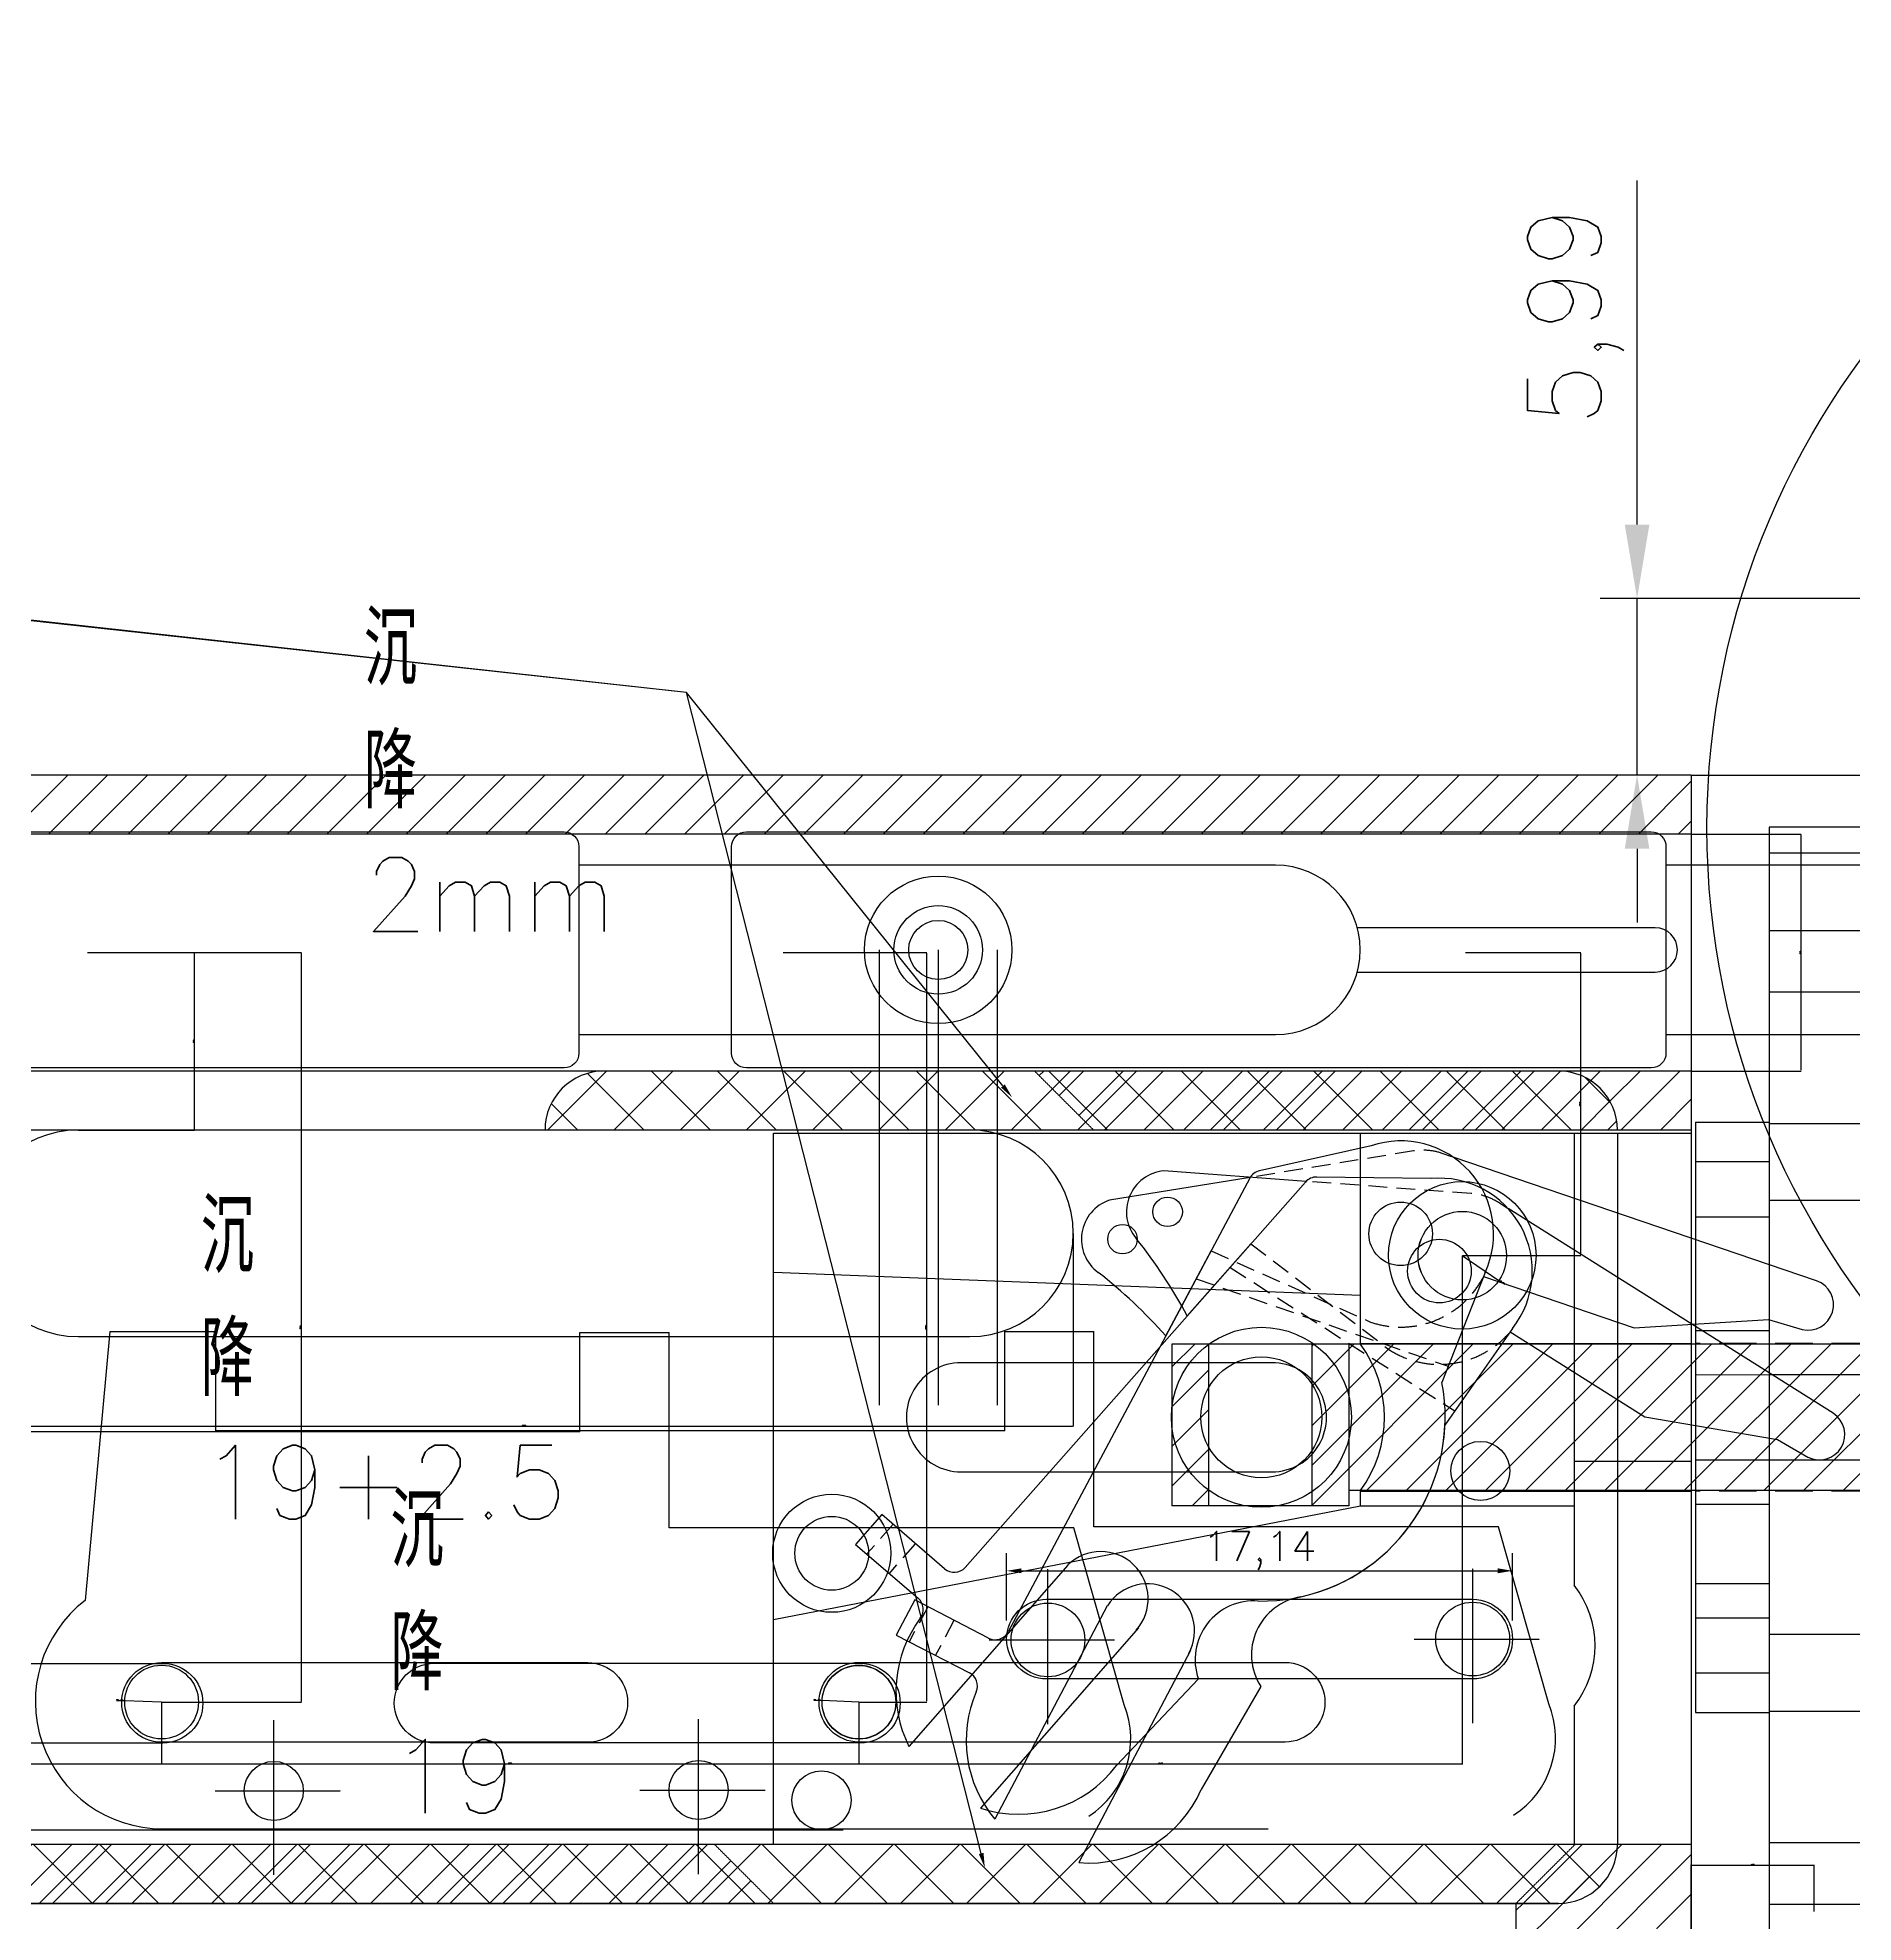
# Model space of a CAD drawing. Header units: millimetres. Extents: x -58888 to 139371, y -43158 to 38068.
# Drawn here: x -53948 to -47795, y 29976 to 36363 of the extents above; entities that cross this region are included whole.
import ezdxf
from ezdxf import colors
from ezdxf.entities.mleader import LeaderData, LeaderLine
from ezdxf.math import Vec2, Vec3

# ---------------------------------------------------------------- set-up
doc = ezdxf.new("R2010")
doc.units = ezdxf.units.MM
doc.linetypes.add('HIDDEN', pattern=[9.525, 6.35, -3.175])
doc.layers.add('图层2', color=108, linetype='Continuous')
doc.styles.get("Standard").update_dxf_attribs({"font": 'txt', "bigfont": 'gbcbig.shx'})
doc.dimstyles.new('ISO-25', dxfattribs={"dimtxt": 2.5, "dimasz": 2.5, "dimexe": 1.25, "dimexo": 0.625, "dimtad": 1, "dimtxsty": 'Standard', "dimcen": 2.5, "dimadec": 0, "dimazin": 0, "dimtfac": 1, "dimtmove": 0, "dimatfit": 3, "dimfxl": 1, "dimarcsym": 0})

# ---------------------------------------------------------------- blocks, each defined once
blk = doc.blocks.new('fghjkkk')
at = {"layer": '图层2', "color": 4, "linetype": 'ByBlock'}
blk.add_lwpolyline([(8494.25, -2299.241), (8463.586, -2299.241, -0.414214), (8463.086, -2298.741), (8463.086, -2291.741, -0.414214), (8463.586, -2291.241), (8494.25, -2291.241, -0.414214), (8494.75, -2291.741), (8494.75, -2298.741, -0.414214)], format="xyb", close=True, dxfattribs=at)
for points in [[(8494.75, -2298.111), (8518.362, -2298.111, 1), (8518.362, -2292.371), (8494.75, -2292.371)], [(8521.132, -2295.991), (8531.23, -2295.991, 1), (8531.23, -2294.491), (8521.132, -2294.491)]]:
    blk.add_lwpolyline(points, format="xyb", dxfattribs=at)
at = {"layer": '图层2', "color": 2, "linetype": 'ByBlock'}
for radius in [2.5, 1.5]:
    blk.add_circle((8470.086, -2295.241), radius, dxfattribs=at)
at = {"layer": '图层2', "color": 4, "linetype": 'ByBlock'}
blk.add_circle((8470.086, -2295.241), 1, dxfattribs=at)
blk = doc.blocks.new('fghghjjkk')
at = {"layer": '图层2', "color": 62, "linetype": 'ByBlock'}
for p, q in [((8560.061, -2418.698), (8555.235, -2418.4)), ((8578.013, -2426.347), (8566.92, -2419.542)), ((8556.089, -2423.305), (8558.218, -2420.836)), ((8567.034, -2423.718), (8571.633, -2426.538)), ((8571.633, -2426.538), (8576.135, -2427.26)), ((8576.135, -2427.26), (8577.171, -2427.841))]:
    blk.add_line(p, q, dxfattribs=at)
at = {"layer": '图层2', "color": 6, "linetype": 'ByBlock'}
for p, q in [((8564.292, -2418.553), (8560.421, -2418.547)), ((8560.041, -2418.72), (8548.666, -2431.914)), ((8567.117, -2423.596), (8564.863, -2426.907)), ((8545.821, -2430.158), (8544.938, -2431.181)), ((8547.965, -2431.97), (8545.821, -2430.158)), ((8544.938, -2431.181), (8547.08, -2432.977)), ((8552.138, -2431.797), (8546.827, -2438.005)), ((8554.557, -2433.89), (8549.275, -2440.067)), ((8556.61, -2435.603), (8553.874, -2438.565))]:
    blk.add_line(p, q, dxfattribs=at)
at = {"layer": '图层2', "color": 62, "linetype": 'HIDDEN', "ltscale": 0.1}
for p, q in [((8565.662, -2419.044), (8560.227, -2418.709)), ((8566.886, -2419.521), (8566.584, -2419.336)), ((8558.218, -2420.836), (8562.962, -2424.381))]:
    blk.add_line(p, q, dxfattribs=at)
at = {"layer": '图层2', "color": 6, "linetype": 'HIDDEN', "ltscale": 0.1}
for p, q in [((8557.518, -2421.647), (8565.196, -2426.418)), ((8546.199, -2430.484), (8545.317, -2431.508)), ((8546.957, -2431.137), (8546.074, -2432.161))]:
    blk.add_line(p, q, dxfattribs=at)
at = {"layer": '图层2', "color": 2, "linetype": 'ByBlock'}
for centre, radius in [((8555.379, -2419.787), 0.5), ((8564.614, -2421.686), 1.077)]:
    blk.add_circle(centre, radius, dxfattribs=at)
at = {"layer": '图层2', "color": 62, "linetype": 'ByBlock'}
blk.add_circle((8564.614, -2421.686), 1.077, dxfattribs=at)
at = {"layer": '图层2', "color": 1, "linetype": 'ByBlock'}
for radius in [3.05, 2.05]:
    blk.add_circle((8558.64, -2426.71), radius, dxfattribs=at)
at = {"layer": '图层2', "color": 62, "linetype": 'ByBlock'}
for centre, radius, start, end in [((8555.379, -2419.787), 1.394, 95.93714, 221.0475), ((8540.429, -2431.996), 17.91, 29.03047, 39.0965), ((8577.557, -2427.074), 0.859, 243.29403, 57.86281)]:
    blk.add_arc(centre, radius, start, end, dxfattribs=at)
at = {"layer": '图层2', "color": 6, "linetype": 'ByBlock'}
for centre, radius, start, end in [((8560.42, -2419.047), 0.5, 89.91043, 139.23352), ((8564.614, -2421.686), 3.149, 322.65855, 95.85389), ((8558.64, -2426.71), 6.227, 269.70362, 358.18974), ((8553.274, -2432.924), 1.6, 318.7621, 134.93353), ((8548.287, -2431.588), 0.5, 229.79699, 319.23352), ((8546.758, -2433.36), 0.5, 323.94766, 50.01121), ((8558.481, -2434.924), 1.991, 86.37023, 199.94645), ((8550.524, -2436.102), 4.158, 143.94766, 207.2472), ((8550.524, -2436.102), 4.158, 252.51304, 323.6742)]:
    blk.add_arc(centre, radius, start, end, dxfattribs=at)
at = {"layer": '图层2', "color": 62, "linetype": 'HIDDEN', "ltscale": 0.1}
for centre, radius, start, end in [((8565.539, -2421.041), 2, 58.47416, 86.46584), ((8564.614, -2421.686), 3.161, 238.49102, 319.99206)]:
    blk.add_arc(centre, radius, start, end, dxfattribs=at)
blk = doc.blocks.new('hhhhhgg')
at = {"layer": '图层2', "linetype": 'ByBlock'}
h = blk.add_hatch(dxfattribs=at)
h.set_pattern_fill('ANSI31', color=4, scale=0.3)
h.set_pattern_definition([(45, (7156.9674, -1437.8608), (-0.6735192, 0.6735192), [])])
h.paths.add_polyline_path([(8525.809, -2415.692), (8524.559, -2415.692), (8524.559, -2418.172), (8525.809, -2418.172)])
h.paths.add_polyline_path([(8530.559, -2415.692), (8529.308, -2415.692), (8529.308, -2418.172), (8530.559, -2418.172)])
h.paths.add_polyline_path([(8525.809, -2418.172), (8524.559, -2418.172), (8524.559, -2421.172), (8525.809, -2421.172)])
h.paths.add_polyline_path([(8530.559, -2418.172), (8529.308, -2418.172), (8529.308, -2421.172), (8530.559, -2421.172)])
h.paths.add_polyline_path([(8550.803, -2418.172), (8530.559, -2418.172), (8530.559, -2420.652), (8550.803, -2420.652)])
h.paths.add_polyline_path([(8550.803, -2415.692), (8530.559, -2415.692), (8530.559, -2418.172), (8550.803, -2418.172)])
h.paths.add_polyline_path([(8551.303, -2416.192), (8550.803, -2415.692), (8550.803, -2418.172), (8551.303, -2418.172)])
h.paths.add_polyline_path([(8551.303, -2418.172), (8550.803, -2418.172), (8550.803, -2420.652), (8551.303, -2420.152)])
at = {"layer": '图层2', "color": 6, "linetype": 'ByBlock'}
for p, q in [((8550.803, -2415.692), (8524.559, -2415.692)), ((8524.559, -2415.692), (8524.559, -2421.172)), ((8530.559, -2415.692), (8530.559, -2421.172)), ((8550.803, -2415.692), (8551.303, -2416.192)), ((8550.803, -2415.692), (8550.803, -2420.652)), ((8551.303, -2416.192), (8551.303, -2420.152)), ((8550.803, -2420.652), (8551.303, -2420.152)), ((8550.803, -2420.652), (8530.559, -2420.652)), ((8530.559, -2421.172), (8524.559, -2421.172))]:
    blk.add_line(p, q, dxfattribs=at)
at = {"layer": '图层2', "color": 1, "linetype": 'ByBlock'}
for p, q in [((8525.809, -2421.172), (8525.809, -2415.692)), ((8529.308, -2421.172), (8529.308, -2415.692))]:
    blk.add_line(p, q, dxfattribs=at)
blk = doc.blocks.new('bfgjkkj')
at = {"layer": '图层2', "color": 2, "linetype": 'ByBlock'}
blk.add_blockref('fghjkkk', (41.453, -163.072), dxfattribs=at)
blk = doc.blocks.new('hfhtyyjj')
at = {"layer": '图层2', "color": 1, "linetype": 'ByBlock'}
for p, q in [((8588.435, -2383.98), (8584.433, -2383.98)), ((8584.433, -2383.98), (8584.433, -2423.98)), ((8588.435, -2383.98), (8588.435, -2423.98)), ((8594.933, -2383.98), (8590.935, -2383.98)), ((8590.935, -2383.98), (8590.935, -2423.98)), ((8594.933, -2383.98), (8594.933, -2423.98)), ((8584.433, -2384.85), (8588.435, -2384.85)), ((8588.431, -2385.921), (8590.935, -2385.921)), ((8584.433, -2387.484), (8588.435, -2387.484)), ((8584.433, -2389.567), (8588.435, -2389.567)), ((8581.933, -2393.98), (8581.933, -2413.98)), ((8581.933, -2393.98), (8584.433, -2393.98)), ((8584.433, -2394.024), (8588.435, -2394.024)), ((8581.933, -2395.317), (8584.433, -2395.317)), ((8594.933, -2395.98), (8595.433, -2396.48)), ((8594.933, -2395.98), (8594.933, -2395.98)), ((8584.433, -2396.626), (8588.435, -2396.626)), ((8595.433, -2396.48), (8595.433, -2411.48)), ((8581.933, -2397.183), (8584.433, -2397.183)), ((8581.933, -2401.038), (8584.433, -2401.038)), ((8581.933, -2402.534), (8584.433, -2402.537)), ((8584.433, -2402.536), (8588.435, -2402.536)), ((8581.933, -2405.427), (8584.433, -2405.424)), ((8584.433, -2405.424), (8588.435, -2405.424)), ((8581.933, -2406.923), (8584.433, -2406.923)), ((8581.933, -2409.618), (8584.433, -2409.618)), ((8581.933, -2410.778), (8584.433, -2410.778)), ((8584.433, -2411.335), (8588.435, -2411.335)), ((8594.933, -2411.98), (8595.433, -2411.48)), ((8594.933, -2411.98), (8594.933, -2411.98)), ((8581.933, -2412.643), (8584.433, -2412.643)), ((8581.933, -2413.98), (8584.433, -2413.98)), ((8584.433, -2413.936), (8588.435, -2413.936)), ((8584.433, -2418.393), (8588.435, -2418.393)), ((8584.433, -2420.477), (8588.435, -2420.477)), ((8588.431, -2422.04), (8590.935, -2422.04)), ((8584.433, -2423.111), (8588.435, -2423.111)), ((8588.435, -2423.98), (8584.433, -2423.98)), ((8594.933, -2423.98), (8590.935, -2423.98))]:
    blk.add_line(p, q, dxfattribs=at)
at = {"layer": '图层2', "color": 3, "linetype": 'HIDDEN', "ltscale": 0.2}
for p, q in [((8595.433, -2401.48), (8581.933, -2401.48)), ((8595.433, -2406.48), (8581.933, -2406.48))]:
    blk.add_line(p, q, dxfattribs=at)
blk = doc.blocks.new('*D117')
at = {"layer": 'Defpoints', "color": 0, "linetype": 'ByBlock'}
for p in [(-47927.2, 30169.5), (-47927.2, 30011.9), (-48344.2, 29588.6)]:
    blk.add_point(p, dxfattribs=at)
at = {"layer": '图层2', "color": 0, "linetype": 'ByBlock', "lineweight": -2}
for p, q in [((-48344.2, 29589.2), (-48344.2, 30170.8)), ((-48341.7, 30169.5), (-47929.7, 30169.5)), ((-47927.2, 30012.6), (-47927.2, 30170.8))]:
    blk.add_line(p, q, dxfattribs=at)
at = {"layer": '图层2', "color": 0, "linetype": 'ByBlock'}
for points in [[(-48341.7, 30170), (-48341.7, 30169.1), (-48344.2, 30169.5)], [(-47929.7, 30170), (-47929.7, 30169.1), (-47927.2, 30169.5)]]:
    blk.add_solid(points, dxfattribs=at)
at = {"layer": '图层2', "color": 0, "linetype": 'ByBlock', "insert": (-48135.7, 30171.6), "char_height": 2.5, "attachment_point": 5}
blk.add_mtext('417,02', dxfattribs=at)
blk = doc.blocks.new('*D126')
at = {"layer": 'Defpoints', "color": 0, "linetype": 'ByBlock'}
for p in [(-54160.9, 32311), (-50438.6, 32311), (-50438.6, 31657.5)]:
    blk.add_point(p, dxfattribs=at)
at = {"layer": '图层2', "color": 0, "linetype": 'ByBlock', "lineweight": -2}
for p, q in [((-54160.9, 32310.4), (-54160.9, 31656.3)), ((-50438.6, 32310.4), (-50438.6, 31656.3)), ((-54158.4, 31657.5), (-50441.1, 31657.5))]:
    blk.add_line(p, q, dxfattribs=at)
at = {"layer": '图层2', "color": 0, "linetype": 'ByBlock'}
for points in [[(-54158.4, 31657.9), (-54158.4, 31657.1), (-54160.9, 31657.5)], [(-50441.1, 31657.9), (-50441.1, 31657.1), (-50438.6, 31657.5)]]:
    blk.add_solid(points, dxfattribs=at)
at = {"layer": '图层2', "color": 0, "linetype": 'ByBlock', "insert": (-52299.7, 31659.6), "char_height": 2.5, "attachment_point": 5}
blk.add_mtext('3722,32', dxfattribs=at)
blk = doc.blocks.new('*D128')
at = {"layer": 'Defpoints', "color": 0, "linetype": 'ByBlock'}
for p in [(-48344.2, 33664), (-48344.2, 32861), (-47973.1, 32861)]:
    blk.add_point(p, dxfattribs=at)
at = {"layer": '图层2', "color": 0, "linetype": 'ByBlock', "lineweight": -2}
for p, q in [((-48343.6, 33664), (-47971.9, 33664)), ((-47973.1, 33661.5), (-47973.1, 32863.5)), ((-48343.6, 32861), (-47971.9, 32861))]:
    blk.add_line(p, q, dxfattribs=at)
at = {"layer": '图层2', "color": 0, "linetype": 'ByBlock'}
for points in [[(-47973.5, 33661.5), (-47972.7, 33661.5), (-47973.1, 33664)], [(-47973.5, 32863.5), (-47972.7, 32863.5), (-47973.1, 32861)]]:
    blk.add_solid(points, dxfattribs=at)
at = {"layer": '图层2', "color": 0, "linetype": 'ByBlock', "insert": (-47975, 33262.5), "char_height": 2.5, "attachment_point": 5, "rotation": 90}
blk.add_mtext('%%C8.03', dxfattribs=at)
blk = doc.blocks.new('*D131')
at = {"layer": 'Defpoints', "color": 0, "linetype": 'ByBlock'}
for p in [(-53780, 33262.5), (-53810.9, 32661), (-53417.5, 32661)]:
    blk.add_point(p, dxfattribs=at)
at = {"layer": '图层2', "color": 0, "linetype": 'ByBlock', "lineweight": -2}
for p, q in [((-53779.3, 33262.5), (-53416.3, 33262.5)), ((-53417.5, 33260), (-53417.5, 32663.5)), ((-53810.3, 32661), (-53416.3, 32661))]:
    blk.add_line(p, q, dxfattribs=at)
at = {"layer": '图层2', "color": 0, "linetype": 'ByBlock'}
for points in [[(-53418, 33260), (-53417.1, 33260), (-53417.5, 33262.5)], [(-53418, 32663.5), (-53417.1, 32663.5), (-53417.5, 32661)]]:
    blk.add_solid(points, dxfattribs=at)
at = {"layer": '图层2', "color": 0, "linetype": 'ByBlock', "insert": (-53419.6, 32961.7), "char_height": 2.5, "attachment_point": 5, "rotation": 90}
blk.add_mtext('601,5', dxfattribs=at)
blk = doc.blocks.new('*D106')
at = {"layer": 'Defpoints', "color": 0, "linetype": 'ByBlock'}
for p in [(-53780, 33262.5), (-53528.1, 30722.4), (-53055.5, 30722.4)]:
    blk.add_point(p, dxfattribs=at)
at = {"layer": '图层2', "color": 0, "linetype": 'ByBlock', "lineweight": -2}
for p, q in [((-53779.3, 33262.5), (-53054.2, 33262.5)), ((-53055.5, 33260), (-53055.5, 30724.9)), ((-53527.5, 30722.4), (-53054.2, 30722.4))]:
    blk.add_line(p, q, dxfattribs=at)
at = {"layer": '图层2', "color": 0, "linetype": 'ByBlock'}
for points in [[(-53055.9, 33260), (-53055.1, 33260), (-53055.5, 33262.5)], [(-53055.9, 30724.9), (-53055.1, 30724.9), (-53055.5, 30722.4)]]:
    blk.add_solid(points, dxfattribs=at)
at = {"layer": '图层2', "color": 0, "linetype": 'ByBlock', "insert": (-53057.6, 31992.4), "char_height": 2.5, "attachment_point": 5, "rotation": 90}
blk.add_mtext('2540,1', dxfattribs=at)
blk = doc.blocks.new('*D107')
at = {"layer": 'Defpoints', "color": 0, "linetype": 'ByBlock'}
for p in [(-51422.4, 33262.5), (-51164.8, 30722.7), (-50935.3, 30722.7)]:
    blk.add_point(p, dxfattribs=at)
at = {"layer": '图层2', "color": 0, "linetype": 'ByBlock', "lineweight": -2}
for p, q in [((-51421.8, 33262.5), (-50934.1, 33262.5)), ((-50935.3, 33260), (-50935.3, 30725.2)), ((-51164.2, 30722.7), (-50934.1, 30722.7))]:
    blk.add_line(p, q, dxfattribs=at)
at = {"layer": '图层2', "color": 0, "linetype": 'ByBlock'}
for points in [[(-50935.7, 33260), (-50934.9, 33260), (-50935.3, 33262.5)], [(-50935.7, 30725.2), (-50934.9, 30725.2), (-50935.3, 30722.7)]]:
    blk.add_solid(points, dxfattribs=at)
at = {"layer": '图层2', "color": 0, "linetype": 'ByBlock', "insert": (-50937.4, 31992.6), "char_height": 2.5, "attachment_point": 5, "rotation": 90}
blk.add_mtext('2539,76', dxfattribs=at)
blk = doc.blocks.new('*D132')
at = {"layer": 'Defpoints', "color": 0, "linetype": 'ByBlock'}
for p in [(-53528.1, 30722.4), (-56344.1, 30681), (-53528.1, 30512.7)]:
    blk.add_point(p, dxfattribs=at)
at = {"layer": '图层2', "color": 0, "linetype": 'ByBlock', "lineweight": -2}
for p, q in [((-53528.1, 30721.8), (-53528.1, 30511.4)), ((-56344.1, 30680.4), (-56344.1, 30511.4)), ((-56341.6, 30512.7), (-53530.6, 30512.7))]:
    blk.add_line(p, q, dxfattribs=at)
at = {"layer": '图层2', "color": 0, "linetype": 'ByBlock'}
for points in [[(-56341.6, 30513.1), (-56341.6, 30512.3), (-56344.1, 30512.7)], [(-53530.6, 30513.1), (-53530.6, 30512.3), (-53528.1, 30512.7)]]:
    blk.add_solid(points, dxfattribs=at)
at = {"layer": '图层2', "color": 0, "linetype": 'ByBlock', "insert": (-54936.1, 30514.8), "char_height": 2.5, "attachment_point": 5}
blk.add_mtext('2816,01', dxfattribs=at)
blk = doc.blocks.new('*D108')
at = {"layer": 'Defpoints', "color": 0, "linetype": 'ByBlock'}
for p in [(-53528.1, 30722.4), (-51164.8, 30722.7), (-51164.8, 30512.7)]:
    blk.add_point(p, dxfattribs=at)
at = {"layer": '图层2', "color": 0, "linetype": 'ByBlock', "lineweight": -2}
for p, q in [((-53528.1, 30721.8), (-53528.1, 30511.4)), ((-51164.8, 30722.1), (-51164.8, 30511.4)), ((-53525.6, 30512.7), (-51167.3, 30512.7))]:
    blk.add_line(p, q, dxfattribs=at)
at = {"layer": '图层2', "color": 0, "linetype": 'ByBlock'}
for points in [[(-53525.6, 30513.1), (-53525.6, 30512.3), (-53528.1, 30512.7)], [(-51167.3, 30513.1), (-51167.3, 30512.3), (-51164.8, 30512.7)]]:
    blk.add_solid(points, dxfattribs=at)
at = {"layer": '图层2', "color": 0, "linetype": 'ByBlock', "insert": (-52346.5, 30514.8), "char_height": 2.5, "attachment_point": 5}
blk.add_mtext('2363,3', dxfattribs=at)
blk = doc.blocks.new('*D109')
at = {"layer": 'Defpoints', "color": 0, "linetype": 'ByBlock'}
for p in [(-49109.6, 33262.5), (-49120.1, 32235.3), (-48719.3, 32235.3)]:
    blk.add_point(p, dxfattribs=at)
at = {"layer": '图层2', "color": 0, "linetype": 'ByBlock', "lineweight": -2}
for p, q in [((-49109, 33262.5), (-48718, 33262.5)), ((-48719.3, 33260), (-48719.3, 32237.8)), ((-49119.4, 32235.3), (-48718, 32235.3))]:
    blk.add_line(p, q, dxfattribs=at)
at = {"layer": '图层2', "color": 0, "linetype": 'ByBlock'}
for points in [[(-48719.7, 33260), (-48718.9, 33260), (-48719.3, 33262.5)], [(-48719.7, 32237.8), (-48718.9, 32237.8), (-48719.3, 32235.3)]]:
    blk.add_solid(points, dxfattribs=at)
at = {"layer": '图层2', "color": 0, "linetype": 'ByBlock', "insert": (-48721.4, 32748.9), "char_height": 2.5, "attachment_point": 5, "rotation": 90}
blk.add_mtext('1027,18', dxfattribs=at)
blk = doc.blocks.new('*D110')
at = {"layer": 'Defpoints', "color": 0, "linetype": 'ByBlock'}
for p in [(-49120.1, 32235.3), (-51164.8, 30722.7), (-49120.1, 30512.7)]:
    blk.add_point(p, dxfattribs=at)
at = {"layer": '图层2', "color": 0, "linetype": 'ByBlock', "lineweight": -2}
for p, q in [((-49120.1, 32234.7), (-49120.1, 30511.4)), ((-51164.8, 30722.1), (-51164.8, 30511.4)), ((-51162.3, 30512.7), (-49122.6, 30512.7))]:
    blk.add_line(p, q, dxfattribs=at)
at = {"layer": '图层2', "color": 0, "linetype": 'ByBlock'}
for points in [[(-51162.3, 30513.1), (-51162.3, 30512.3), (-51164.8, 30512.7)], [(-49122.6, 30513.1), (-49122.6, 30512.3), (-49120.1, 30512.7)]]:
    blk.add_solid(points, dxfattribs=at)
at = {"layer": '图层2', "color": 0, "linetype": 'ByBlock', "insert": (-50142.4, 30514.8), "char_height": 2.5, "attachment_point": 5}
blk.add_mtext('2044,78', dxfattribs=at)
blk = doc.blocks.new('*D111')
at = {"layer": 'Defpoints', "color": 0, "linetype": 'ByBlock'}
for p in [(-51289.7, 30727.5), (-51164.8, 30722.7)]:
    blk.add_point(p, dxfattribs=at)
at = {"layer": '图层2', "color": 0, "linetype": 'ByBlock', "lineweight": -2}
for p, q in [((-51317.1, 30728.6), (-51292.2, 30727.6)), ((-51164.8, 30722.7), (-51289.7, 30727.5))]:
    blk.add_line(p, q, dxfattribs=at)
at = {"layer": '图层2', "color": 0, "linetype": 'ByBlock'}
blk.add_solid([(-51292.2, 30728), (-51292.3, 30727.2), (-51289.7, 30727.5)], dxfattribs=at)
at = {"layer": '图层2', "color": 0, "linetype": 'ByBlock', "insert": (-51305.9, 30730.2), "char_height": 2.5, "attachment_point": 5, "rotation": 357.79398}
blk.add_mtext('%%C2.5 深度6mm', dxfattribs=at)
blk = doc.blocks.new('*D112')
at = {"layer": 'Defpoints', "color": 0, "linetype": 'ByBlock'}
for p in [(-53653, 30727.2), (-53528.1, 30722.4)]:
    blk.add_point(p, dxfattribs=at)
at = {"layer": '图层2', "color": 0, "linetype": 'ByBlock', "lineweight": -2}
for p, q in [((-53680.4, 30728.3), (-53655.5, 30727.3)), ((-53528.1, 30722.4), (-53653, 30727.2))]:
    blk.add_line(p, q, dxfattribs=at)
at = {"layer": '图层2', "color": 0, "linetype": 'ByBlock'}
blk.add_solid([(-53655.5, 30727.7), (-53655.6, 30726.9), (-53653, 30727.2)], dxfattribs=at)
at = {"layer": '图层2', "color": 0, "linetype": 'ByBlock', "insert": (-53669.1, 30729.8), "char_height": 2.5, "attachment_point": 5, "rotation": 357.79398}
blk.add_mtext('%%C2.5 深度6mm', dxfattribs=at)
blk = doc.blocks.new('*D113')
at = {"layer": 'Defpoints', "color": 0, "linetype": 'ByBlock'}
for p in [(-49120.1, 32235.3), (-48995.7, 32151.4)]:
    blk.add_point(p, dxfattribs=at)
at = {"layer": '图层2', "color": 0, "linetype": 'ByBlock', "lineweight": -2}
for p, q in [((-49120.1, 32235.3), (-48995.7, 32151.4)), ((-48975.8, 32137.9), (-48993.7, 32150))]:
    blk.add_line(p, q, dxfattribs=at)
at = {"layer": '图层2', "color": 0, "linetype": 'ByBlock'}
blk.add_solid([(-48993.4, 32150.3), (-48993.9, 32149.6), (-48995.7, 32151.4)], dxfattribs=at)
at = {"layer": '图层2', "color": 0, "linetype": 'ByBlock', "insert": (-48982.6, 32144.8), "char_height": 2.5, "attachment_point": 5, "rotation": 325.98231}
blk.add_mtext('M3 沉降6mm', dxfattribs=at)
blk = doc.blocks.new('*D1')
at = {"layer": 'Defpoints', "color": 0, "linetype": 'ByBlock', "transparency": 16777216}
for p in [(2428.564, -714.424), (2411.42, -716.738), (2428.564, -716.738)]:
    blk.add_point(p, dxfattribs=at)
at = {"layer": '图层2', "color": 0, "linetype": 'ByBlock', "lineweight": -2, "transparency": 16777216}
for p, q in [((2411.42, -716.113), (2411.42, -713.824)), ((2428.564, -716.113), (2428.564, -713.824)), ((2411.92, -714.424), (2428.064, -714.424))]:
    blk.add_line(p, q, dxfattribs=at)
at = {"layer": '图层2', "color": 0, "linetype": 'ByBlock', "transparency": 16777216}
for points in [[(2411.92, -714.341), (2411.92, -714.507), (2411.42, -714.424)], [(2428.064, -714.341), (2428.064, -714.507), (2428.564, -714.424)]]:
    blk.add_solid(points, dxfattribs=at)
at = {"layer": '图层2', "color": 0, "linetype": 'ByBlock', "transparency": 16777216, "insert": (2419.992, -713.741), "char_height": 1, "attachment_point": 5}
blk.add_mtext('17,14', dxfattribs=at)
blk = doc.blocks.new('*D114')
at = {"layer": 'Defpoints', "color": 0, "linetype": 'ByBlock'}
for p in [(-48344.2, 33864), (-48344.2, 29588.6), (-47649.4, 29588.6)]:
    blk.add_point(p, dxfattribs=at)
at = {"layer": '图层2', "color": 0, "linetype": 'ByBlock', "lineweight": -2}
for p, q in [((-48343.6, 33864), (-47648.1, 33864)), ((-47649.4, 33861.5), (-47649.4, 29591.1)), ((-48343.6, 29588.6), (-47648.1, 29588.6))]:
    blk.add_line(p, q, dxfattribs=at)
at = {"layer": '图层2', "color": 0, "linetype": 'ByBlock'}
for points in [[(-47649.8, 33861.5), (-47649, 33861.5), (-47649.4, 33864)], [(-47649.8, 29591.1), (-47649, 29591.1), (-47649.4, 29588.6)]]:
    blk.add_solid(points, dxfattribs=at)
at = {"layer": '图层2', "color": 0, "linetype": 'ByBlock', "insert": (-47651.5, 31726.3), "char_height": 2.5, "attachment_point": 5, "rotation": 90}
blk.add_mtext('4275,42', dxfattribs=at)
blk = doc.blocks.new('dfhghghggg')
at = {"layer": '图层2', "color": 2, "linetype": 'ByBlock'}
for p, q in [((2423.408, -706.741), (2423.408, -699.595)), ((2430.653, -699.595), (2430.653, -714.912)), ((2432.119, -699.595), (2432.119, -723.707)), ((2423.408, -705.095), (2403.521, -704.314)), ((2420.408, -707.371), (2409.874, -707.371)), ((2420.408, -707.371), (2420.407, -707.371)), ((2420.407, -707.371), (2420.407, -707.371)), ((2434.619, -710.724), (2430.653, -710.724)), ((2423.408, -712.221), (2423.408, -711.701)), ((2403.521, -716.072), (2423.408, -712.221)), ((2423.408, -712.221), (2430.653, -712.221)), ((2430.653, -719.008), (2430.653, -723.697))]:
    blk.add_line(p, q, dxfattribs=at)
at = {"layer": '图层2', "color": 1, "linetype": 'ByBlock'}
for p, q in [((2423.408, -706.722), (2434.619, -706.722)), ((2423.408, -711.722), (2434.619, -711.722))]:
    blk.add_line(p, q, dxfattribs=at)
at = {"layer": '图层2', "color": 2, "linetype": 'ByBlock'}
blk.add_lwpolyline([(2403.521, -699.595), (2434.619, -699.595), (2434.619, -723.697), (2403.521, -723.697)], close=True, dxfattribs=at)
for points in [[(2420.407, -707.371), (2409.874, -707.371, 1.000318), (2409.876, -711.071), (2420.408, -711.071, 1.000318)], [(2412.77, -718.088, -1), (2412.77, -715.388), (2427.214, -715.388, -1), (2427.214, -718.088)]]:
    blk.add_lwpolyline(points, format="xyb", close=True, dxfattribs=at)
blk.add_circle((2426.861, -703.734), 2.5, dxfattribs=at)
at = {"layer": '图层2', "color": 1, "linetype": 'ByBlock'}
for centre, radius in [((2426.861, -703.744), 1.5), ((2427.475, -711.038), 1), ((2406.413, -718.88), 1.25), ((2405.145, -722.201), 1)]:
    blk.add_circle(centre, radius, dxfattribs=at)
at = {"layer": '图层2', "color": 6, "linetype": 'ByBlock'}
for radius in [2, 1.25]:
    blk.add_circle((2405.491, -713.831), radius, dxfattribs=at)
at = {"layer": '图层2', "color": 2, "linetype": 'ByBlock'}
for centre, radius, start, end in [((2420.053, -709.221), 4.172, 323.52837, 36.47163), ((2428.056, -716.96), 3.307, 321.74352, 38.25648)]:
    blk.add_arc(centre, radius, start, end, dxfattribs=at)
at = {"layer": '图层2', "color": 6, "linetype": 'ByBlock'}
dim = blk.add_linear_dim(base=(2428.564, -714.424), p1=(2411.42, -716.738), p2=(2428.564, -716.738), dimstyle='ISO-25', dxfattribs=at)
dim.commit()
dim.dimension.update_dxf_attribs({"geometry": '*D1', "text_midpoint": (2419.992, -713.741)})

msp = doc.modelspace()

# ---------------------------------------------------------------- hatches: boundary and pattern name
at = {"layer": '图层2', "linetype": 'ByBlock'}
h = msp.add_hatch(dxfattribs=at)
h.set_pattern_fill('ANSI37', color=62, scale=50)
h.set_pattern_definition([(45, (-269939.84, 88389.9), (-112.2532, 112.2532), []), (135, (-269939.84, 88389.9), (-112.2532, -112.2532), [])])
h.paths.add_polyline_path([(-55794.149, 31960.98), (-55894.149, 31960.98), (-55894.149, 31563.98), (-55794.149, 31563.98)], flags=17)
h.paths.add_polyline_path([(-55242.253, 31960.98), (-55794.149, 31960.98), (-55794.149, 31563.98), (-55894.149, 31563.98), (-55894.149, 30240.008, 0.17876466), (-55846.136, 30110.008), (-54414.149, 30110.008), (-54344.149, 30040.008), (-51454.055, 30040.008), (-51654.055, 30240.008), (-55357.309, 30240.008, -0.41421356), (-55694.149, 30576.848), (-55694.149, 31141.172, -0.43908243), (-55420.284, 31392.908, 0.4310378), (-55242.253, 31561.054)])
h.paths.add_polyline_path([(-55307.237, 31561.054, -1), (-55514.109, 31561.054, -1)], flags=16)
h.paths.add_polyline_path([(-48737.961, 30240.008), (-51654.055, 30240.008), (-51454.055, 30040.008), (-48937.961, 30040.008)])
h.paths.add_polyline_path([(-48594.199, 30240.008), (-48737.961, 30240.008), (-48937.961, 30040.008), (-48794.199, 30040.008, 0.41421356)])
h.paths.add_polyline_path([(-48794.199, 32860.98), (-50569.627, 32860.98), (-50369.627, 32660.98), (-48594.199, 32660.98, 0.41421356)])
h.paths.add_polyline_path([(-50569.627, 32860.98), (-52028.666, 32860.98, 0.41421356), (-52228.666, 32660.98), (-50788.559, 32660.98), (-50369.627, 32660.98)])

# ---------------------------------------------------------------- linework, layer by layer
msp.add_circle((-45612.643, 33684.684), 2678.017)
at = {"layer": '图层2', "color": 6, "linetype": 'ByBlock'}
for p, q in [((-48527.642, 34712.48), (-48527.642, 35879.147)), ((-47026.699, 34462.48), (-48652.642, 34462.48)), ((-48527.642, 33863.98), (-48527.642, 34462.48)), ((-48406.699, 33863.98), (-48652.642, 33863.98)), ((-48527.642, 33613.98), (-48527.642, 33363.98))]:
    msp.add_line(p, q, dxfattribs=at)
at = {"layer": '图层2', "color": 2, "linetype": 'ByBlock'}
for p, q in [((-48344.199, 33863.98), (-56344.149, 33863.98)), ((-48344.199, 33863.98), (-48344.199, 29588.558)), ((-51096.107, 33271.502), (-51096.107, 31728.558)), ((-50896.107, 33271.502), (-50896.107, 31728.558)), ((-50696.107, 33271.502), (-50696.107, 31728.558)), ((-48344.199, 32660.98), (-56344.149, 32660.98)), ((-50772.479, 32660.98), (-50772.479, 32660.98)), ((-48344.199, 30240.008), (-55357.309, 30240.008))]:
    msp.add_line(p, q, dxfattribs=at)
at = {"layer": '图层2', "color": 4, "linetype": 'ByBlock'}
for p, q in [((-54045.734, 33663.98), (-53845.734, 33863.98)), ((-53911.03, 33663.98), (-53711.03, 33863.98)), ((-53776.327, 33663.98), (-53576.327, 33863.98)), ((-53641.623, 33663.98), (-53441.623, 33863.98)), ((-53506.919, 33663.98), (-53306.919, 33863.98)), ((-53372.215, 33663.98), (-53172.215, 33863.98)), ((-53237.511, 33663.98), (-53037.511, 33863.98)), ((-53102.807, 33663.98), (-52902.807, 33863.98)), ((-52968.104, 33663.98), (-52768.104, 33863.98)), ((-52833.4, 33663.98), (-52633.4, 33863.98)), ((-52698.696, 33663.98), (-52498.696, 33863.98)), ((-52563.992, 33663.98), (-52363.992, 33863.98)), ((-52429.288, 33663.98), (-52229.288, 33863.98)), ((-52294.584, 33663.98), (-52094.584, 33863.98)), ((-52159.881, 33663.98), (-51959.881, 33863.98)), ((-52025.177, 33663.98), (-51825.177, 33863.98)), ((-51890.473, 33663.98), (-51690.473, 33863.98)), ((-51755.769, 33663.98), (-51555.769, 33863.98)), ((-51621.065, 33663.98), (-51421.065, 33863.98)), ((-51486.361, 33663.98), (-51286.361, 33863.98)), ((-51351.657, 33663.98), (-51151.657, 33863.98)), ((-51216.954, 33663.98), (-51016.954, 33863.98)), ((-51082.25, 33663.98), (-50882.25, 33863.98)), ((-50947.546, 33663.98), (-50747.546, 33863.98)), ((-50812.842, 33663.98), (-50612.842, 33863.98)), ((-50678.138, 33663.98), (-50478.138, 33863.98)), ((-50543.434, 33663.98), (-50343.434, 33863.98)), ((-50408.731, 33663.98), (-50208.731, 33863.98)), ((-50274.027, 33663.98), (-50074.027, 33863.98)), ((-50139.323, 33663.98), (-49939.323, 33863.98)), ((-50004.619, 33663.98), (-49804.619, 33863.98)), ((-49869.915, 33663.98), (-49669.915, 33863.98)), ((-49735.211, 33663.98), (-49535.211, 33863.98)), ((-49600.508, 33663.98), (-49400.508, 33863.98)), ((-49465.804, 33663.98), (-49265.804, 33863.98)), ((-49331.1, 33663.98), (-49131.1, 33863.98)), ((-49196.396, 33663.98), (-48996.396, 33863.98)), ((-49061.692, 33663.98), (-48861.692, 33863.98)), ((-48926.988, 33663.98), (-48726.988, 33863.98)), ((-48792.284, 33663.98), (-48592.284, 33863.98)), ((-48657.581, 33663.98), (-48457.581, 33863.98)), ((-48522.877, 33663.98), (-48344.199, 33842.658)), ((-48388.173, 33663.98), (-48344.199, 33707.954)), ((-50553.919, 32845.272), (-50538.211, 32860.98)), ((-50486.567, 32777.92), (-50403.508, 32860.98)), ((-50419.216, 32710.568), (-50268.804, 32860.98)), ((-50334.1, 32660.98), (-50134.1, 32860.98)), ((-50199.396, 32660.98), (-49999.396, 32860.98)), ((-50064.692, 32660.98), (-49864.692, 32860.98)), ((-49929.988, 32660.98), (-49729.988, 32860.98)), ((-49795.284, 32660.98), (-49595.284, 32860.98)), ((-49660.581, 32660.98), (-49460.581, 32860.98)), ((-49525.877, 32660.98), (-49325.877, 32860.98)), ((-49391.173, 32660.98), (-49191.173, 32860.98)), ((-49256.469, 32660.98), (-49056.469, 32860.98)), ((-49121.765, 32660.98), (-48921.765, 32860.98)), ((-48987.061, 32660.98), (-48787.184, 32860.857)), ((-48852.358, 32660.98), (-48684.879, 32828.459)), ((-48787.184, 32860.857), (-48787.061, 32860.98)), ((-48684.879, 32828.459), (-48652.358, 32860.98)), ((-48619.782, 32758.852), (-48517.654, 32860.98)), ((-48582.95, 32660.98), (-48382.95, 32860.98)), ((-48448.246, 32660.98), (-48344.199, 32765.027)), ((-48717.654, 32660.98), (-48619.782, 32758.852)), ((-54032.703, 30040.008), (-53832.703, 30240.008)), ((-53897.999, 30040.008), (-53697.999, 30240.008)), ((-53763.295, 30040.008), (-53563.295, 30240.008)), ((-53628.591, 30040.008), (-53428.591, 30240.008)), ((-53493.887, 30040.008), (-53293.887, 30240.008)), ((-53359.183, 30040.008), (-53159.183, 30240.008)), ((-53224.48, 30040.008), (-53024.48, 30240.008)), ((-53089.776, 30040.008), (-52889.776, 30240.008)), ((-52955.072, 30040.008), (-52755.072, 30240.008)), ((-52820.368, 30040.008), (-52620.368, 30240.008)), ((-52685.664, 30040.008), (-52485.664, 30240.008)), ((-52550.96, 30040.008), (-52350.96, 30240.008)), ((-52416.257, 30040.008), (-52216.257, 30240.008)), ((-52281.553, 30040.008), (-52081.553, 30240.008)), ((-52146.849, 30040.008), (-51946.849, 30240.008)), ((-52012.145, 30040.008), (-51812.145, 30240.008)), ((-51877.441, 30040.008), (-51677.441, 30240.008)), ((-48937.961, 29746.596), (-48444.549, 30240.008)), ((-48913.957, 30040.008), (-48713.957, 30240.008)), ((-48778.647, 30040.614), (-48594.805, 30224.456)), ((-48594.805, 30224.456), (-48579.253, 30240.008)), ((-51742.737, 30040.008), (-51598.396, 30184.35)), ((-48937.961, 29611.892), (-48344.199, 30205.654)), ((-51608.033, 30040.008), (-51531.044, 30116.998)), ((-51473.33, 30040.008), (-51463.692, 30049.646)), ((-48937.961, 29881.3), (-48778.647, 30040.614)), ((-48937.961, 30016.004), (-48913.957, 30040.008)), ((-48925.141, 29490.008), (-48344.199, 30070.95))]:
    msp.add_line(p, q, dxfattribs=at)
at = {"layer": '图层2', "color": 1, "linetype": 'HIDDEN', "ltscale": 0.2}
for p, q in [((-48344.199, 33663.98), (-55531.95, 33663.98)), ((-48344.199, 32860.98), (-55531.95, 32860.98)), ((-50369.627, 32660.98), (-50569.627, 32860.98)), ((-51654.055, 30240.008), (-51454.055, 30040.008)), ((-48737.961, 30240.008), (-48937.961, 30040.008)), ((-48794.199, 30040.008), (-56344.149, 30040.008)), ((-48937.961, 30040.008), (-48937.961, 28440.008))]:
    msp.add_line(p, q, dxfattribs=at)
at = {"layer": '图层2', "color": 1, "linetype": 'ByBlock'}
for p, q in [((-53703.948, 31977.777), (-53787.215, 31066.841)), ((-53703.948, 31977.777), (-53345.507, 31977.777)), ((-53703.948, 31977.777), (-53345.507, 31977.777)), ((-53345.507, 31977.777), (-53345.507, 31641.542)), ((-52110.3, 31974.887), (-51807.67, 31974.887)), ((-52110.3, 31638.652), (-52110.3, 31974.887)), ((-51807.67, 31312.968), (-51807.67, 31974.887)), ((-50670.765, 31977.777), (-50368.135, 31977.777)), ((-50670.765, 31641.542), (-50670.765, 31977.777)), ((-50368.135, 31315.858), (-50368.135, 31977.777)), ((-52110.3, 31638.652), (-54785.042, 31638.652)), ((-50670.765, 31641.542), (-53345.507, 31641.542)), ((-50436.802, 31312.968), (-51807.67, 31312.968)), ((-50266.255, 30713.384), (-50436.802, 31312.968)), ((-48997.267, 31315.858), (-50368.135, 31315.858)), ((-48826.72, 30716.274), (-48997.267, 31315.858)), ((-54963.852, 30289.998), (-51217.905, 30289.998)), ((-53524.317, 30292.888), (-49778.37, 30292.888))]:
    msp.add_line(p, q, dxfattribs=at)
at = {"layer": '图层2', "color": 3, "linetype": 'HIDDEN', "ltscale": 0.2}
for p, q in [((-50524.277, 30648.086), (-50524.277, 31172.744)), ((-49084.742, 30650.976), (-49084.742, 31175.634)), ((-50723.163, 30933.025), (-50298.113, 30933.025)), ((-49283.628, 30935.915), (-48858.578, 30935.915)), ((-53147.784, 30136.615), (-53147.784, 30661.273)), ((-51708.249, 30139.505), (-51708.249, 30664.163)), ((-53346.67, 30421.554), (-52921.619, 30421.554)), ((-51907.135, 30424.444), (-51482.084, 30424.444))]:
    msp.add_line(p, q, dxfattribs=at)
at = {"layer": '图层2', "color": 62, "linetype": 'ByBlock'}
for points in [[(-48594.199, 32660.98, 0.41421356), (-48794.199, 32860.98), (-52028.666, 32860.98, 0.41421356), (-52228.666, 32660.98)], [(-55894.149, 31960.98), (-55894.149, 30240.008, 0.41421356), (-55694.149, 30040.008), (-48794.199, 30040.008, 0.41421356), (-48594.199, 30240.008)]]:
    msp.add_lwpolyline(points, format="xyb", dxfattribs=at)
at = {"layer": '图层2', "color": 1, "linetype": 'ByBlock'}
msp.add_lwpolyline([(-53810.876, 31960.98), (-50788.559, 31960.98, 1), (-50788.559, 32660.98), (-53810.876, 32660.98, 1)], format="xyb", close=True, dxfattribs=at)
at = {"layer": '图层2', "color": 2, "linetype": 'ByBlock'}
for points in [[(-53523.313, 30853.495, -1), (-53523.313, 30583.495), (-54967.671, 30583.495, -1), (-54967.671, 30853.495)], [(-52083.778, 30856.385, -1), (-52083.778, 30586.385), (-53528.136, 30586.385, -1), (-53528.136, 30856.385)], [(-52604.374, 30583.83, -1), (-52604.374, 30853.83), (-51160.016, 30853.83, -1), (-51160.016, 30583.83)], [(-51164.839, 30586.72, -1), (-51164.839, 30856.72), (-49720.481, 30856.72, -1), (-49720.481, 30586.72)]]:
    msp.add_lwpolyline(points, format="xyb", close=True, dxfattribs=at)
at = {"layer": '图层2', "color": 1, "linetype": 'ByBlock'}
for centre, radius in [((-49120.06, 32235.304), 150), ((-53528.136, 30722.385), 125), ((-51164.839, 30722.72), 125)]:
    msp.add_circle(centre, radius, dxfattribs=at)
at = {"layer": '图层2', "color": 2, "linetype": 'ByBlock'}
for centre, radius in [((-50524.277, 30933.025), 125), ((-49084.742, 30935.915), 125), ((-53147.784, 30421.554), 100), ((-51708.249, 30424.444), 100)]:
    msp.add_circle(centre, radius, dxfattribs=at)
at = {"layer": '图层2', "color": 1, "linetype": 'ByBlock'}
for centre, radius, start, end in [((-53524.317, 30724.516), 431.627, 127.5234029, 270), ((-50554.323, 30596.784), 310.771, 302.9064767, 22.0363488), ((-49114.788, 30599.674), 310.771, 302.9064767, 22.0363488)]:
    msp.add_arc(centre, radius, start, end, dxfattribs=at)
at = {"layer": '图层2', "color": 6, "linetype": 'ByBlock'}
for points in [[(-48569.309, 34712.48), (-48485.975, 34712.48), (-48527.642, 34462.48)], [(-48569.309, 33613.98), (-48485.975, 33613.98), (-48527.642, 33863.98)]]:
    msp.add_solid(points, dxfattribs=at)

# ---------------------------------------------------------------- block references
at = {"layer": '图层2', "color": 2, "linetype": 'ByBlock', "xscale": 100, "yscale": 100, "zscale": 100}
for name, p in [('bfgjkkj', (-905734.12, 279102.745)), ('fghjkkk', (-897904.719, 262795.56)), ('hfhtyyjj', (-906523.185, 272085.59)), ('hhhhhgg', (-902560.023, 273504.783))]:
    msp.add_blockref(name, p, dxfattribs=at)
at = {"layer": '图层2', "color": 2, "linetype": 'ByBlock', "yscale": 100, "zscale": 100}
for p, xscale, rotation in [((-938099.939, 79823.573), 99.9999999999436, 12.7283488365639), ((-902742.608, 284437.839), 99.9999999999511, 359.324098356968)]:
    msp.add_blockref('fghghjjkk', p, dxfattribs=dict(at, xscale=xscale, rotation=rotation))
at = {"layer": '图层2', "color": 6, "linetype": 'ByBlock', "xscale": 100, "yscale": 100, "zscale": 100}
msp.add_blockref('dfhghghggg', (-291806.127, 102609.68), dxfattribs=at)

# ---------------------------------------------------------------- texts
at = {"layer": '图层2', "color": 6, "linetype": 'ByBlock', "insert": (-48735.975, 35420.814), "char_height": 250, "attachment_point": 5, "rotation": 90}
msp.add_mtext('5,99', dxfattribs=at)
at = {"layer": '图层2', "color": 6, "linetype": 'ByBlock', "char_height": 250, "attachment_point": 1}
for s, insert in [('沉降2mm', (-52842.204, 34417.665)), ('沉降19+2.5', (-53394.978, 32426.324)), ('沉降19', (-52752.191, 31429.515))]:
    msp.add_mtext_dynamic_manual_height_columns(s, width=15.45396, gutter_width=12.5, heights=[0], dxfattribs=dict(at, insert=insert))

# ---------------------------------------------------------------- dimensions: what is measured, and where the dimension line sits
at = {"layer": '图层2', "color": 6, "linetype": 'ByBlock'}
for base, p1, p2, picture, middle in [((-47649.369, 29588.558), (-48344.199, 33863.98), (-48344.199, 29588.558), '*D114', (-47651.453, 31726.269)), ((-53417.542, 32660.98), (-53779.95, 33262.48), (-53810.876, 32660.98), '*D131', (-53419.625, 32961.73)), ((-53055.4975, 30722.3852), (-53779.9502, 33262.4803), (-53528.1359, 30722.3852), '*D106', (-53057.5809, 31992.4328)), ((-50935.328, 30722.72), (-51422.44, 33262.48), (-51164.839, 30722.72), '*D107', (-50937.411, 31992.6)), ((-48719.278, 32235.304), (-49109.608, 33262.48), (-49120.06, 32235.304), '*D109', (-48721.361, 32748.892))]:
    dim = msp.add_linear_dim(base=base, p1=p1, p2=p2, angle=90, dimstyle='ISO-25', dxfattribs=at)
    dim.commit()
    dim.dimension.update_dxf_attribs({"geometry": picture, "text_midpoint": middle})
dim = msp.add_linear_dim(base=(-47973.104, 32860.98), p1=(-48344.199, 33663.98), p2=(-48344.199, 32860.98), angle=90, text='%%C8.03', dimstyle='ISO-25', dxfattribs=at)
dim.commit()
dim.dimension.update_dxf_attribs({"geometry": '*D128', "text_midpoint": (-47974.979, 33262.48)})
for base, p1, p2, picture, middle in [((-50438.559, 31657.517), (-54160.876, 32310.98), (-50438.559, 32310.98), '*D126', (-52299.717, 31659.6)), ((-49120.06, 30512.687), (-51164.839, 30722.72), (-49120.06, 32235.304), '*D110', (-50142.449, 30514.77)), ((-53528.136, 30512.687), (-56344.149, 30680.989), (-53528.136, 30722.385), '*D132', (-54936.143, 30514.77)), ((-51164.839, 30512.687), (-53528.136, 30722.385), (-51164.839, 30722.72), '*D108', (-52346.487, 30514.77)), ((-47927.177, 30169.547), (-48344.199, 29588.558), (-47927.177, 30011.948), '*D117', (-48135.688, 30171.631))]:
    dim = msp.add_linear_dim(base=base, p1=p1, p2=p2, dimstyle='ISO-25', dxfattribs=at)
    dim.commit()
    dim.dimension.update_dxf_attribs({"geometry": picture, "text_midpoint": middle})
for center, mpoint, text, picture, middle in [((-49120.06, 32235.304), (-48995.73, 32151.386), 'M3 沉降6mm', '*D113', (-48982.616, 32144.847)), ((-53528.136, 30722.385), (-53653.043, 30727.197), '%%C2.5 深度6mm', '*D112', (-53669.149, 30729.818)), ((-51164.839, 30722.72), (-51289.746, 30727.532), '%%C2.5 深度6mm', '*D111', (-51305.852, 30730.153))]:
    dim = msp.add_radius_dim(center=center, mpoint=mpoint, text=text, dimstyle='ISO-25', dxfattribs=at)
    dim.commit()
    dim.dimension.update_dxf_attribs({"geometry": picture, "text_midpoint": middle})

# ---------------------------------------------------------------- leaders
ml = msp.add_multileader_mtext('Standard', dxfattribs=at)
ml.set_content('', color=6)
ml.set_leader_properties()
ml.build(insert=Vec2(0, 0))
ml.multileader.update_dxf_attribs({"text_right_attachment_type": 6, "dogleg_length": 0.36, "arrow_head_size": 50})
ctx = ml.context
ctx.base_point, ctx.char_height, ctx.arrow_head_size, ctx.landing_gap_size, ctx.plane_origin = Vec3(-56084.787, 34630.14), 120, 50, 200, Vec3(-50738.154, 30161.092)
ctx.right_attachment, ctx.text_align_type = 6, 2
notes = []
notes.append((ctx, [(0, (1, 1, 0), (-55648.787, 34570.14), (-1, 0), 36, [(0, [(-50738.154, 30161.092), (-51749.249, 34143.54)], 0, [])])]))
ctx.mtext.insert, ctx.mtext.alignment, ctx.mtext.flow_direction = Vec3(-53040.787, 34263.54), 3, 5
ml = msp.add_multileader_mtext('Standard', dxfattribs=at)
ml.set_content('', color=6)
ml.set_leader_properties()
ml.build(insert=Vec2(0, 0))
ml.multileader.update_dxf_attribs({"text_right_attachment_type": 6, "dogleg_length": 0.36, "arrow_head_size": 50})
ctx = ml.context
ctx.base_point, ctx.char_height, ctx.arrow_head_size, ctx.landing_gap_size, ctx.plane_origin = Vec3(-56048.787, 34630.14), 120, 50, 200, Vec3(-50645.45, 32771.365)
ctx.right_attachment, ctx.text_align_type = 6, 2
notes.append((ctx, [(0, (1, 1, 0), (-55612.787, 34570.14), (-1, 0), 36, [(0, [(-50645.45, 32771.365), (-51749.249, 34143.54)], 0, [])])]))
ctx.mtext.insert, ctx.mtext.alignment, ctx.mtext.flow_direction = Vec3(-53004.787, 34263.54), 3, 5
for ctx, leaders in notes:
    for number, flags, end, landing, length, lines in leaders:
        leader = LeaderData()
        leader.index, (leader.has_last_leader_line, leader.has_dogleg_vector, leader.attachment_direction) = number, flags
        leader.last_leader_point, leader.dogleg_vector, leader.dogleg_length = Vec3(end), Vec3(landing), length
        for number, points, colour, breaks in lines:
            line = LeaderLine()
            line.index, line.vertices, line.color, line.breaks = number, Vec3.list(points), colors.encode_raw_color(colour), breaks
            leader.lines.append(line)
        ctx.leaders.append(leader)

doc.saveas('drawing.dxf')
